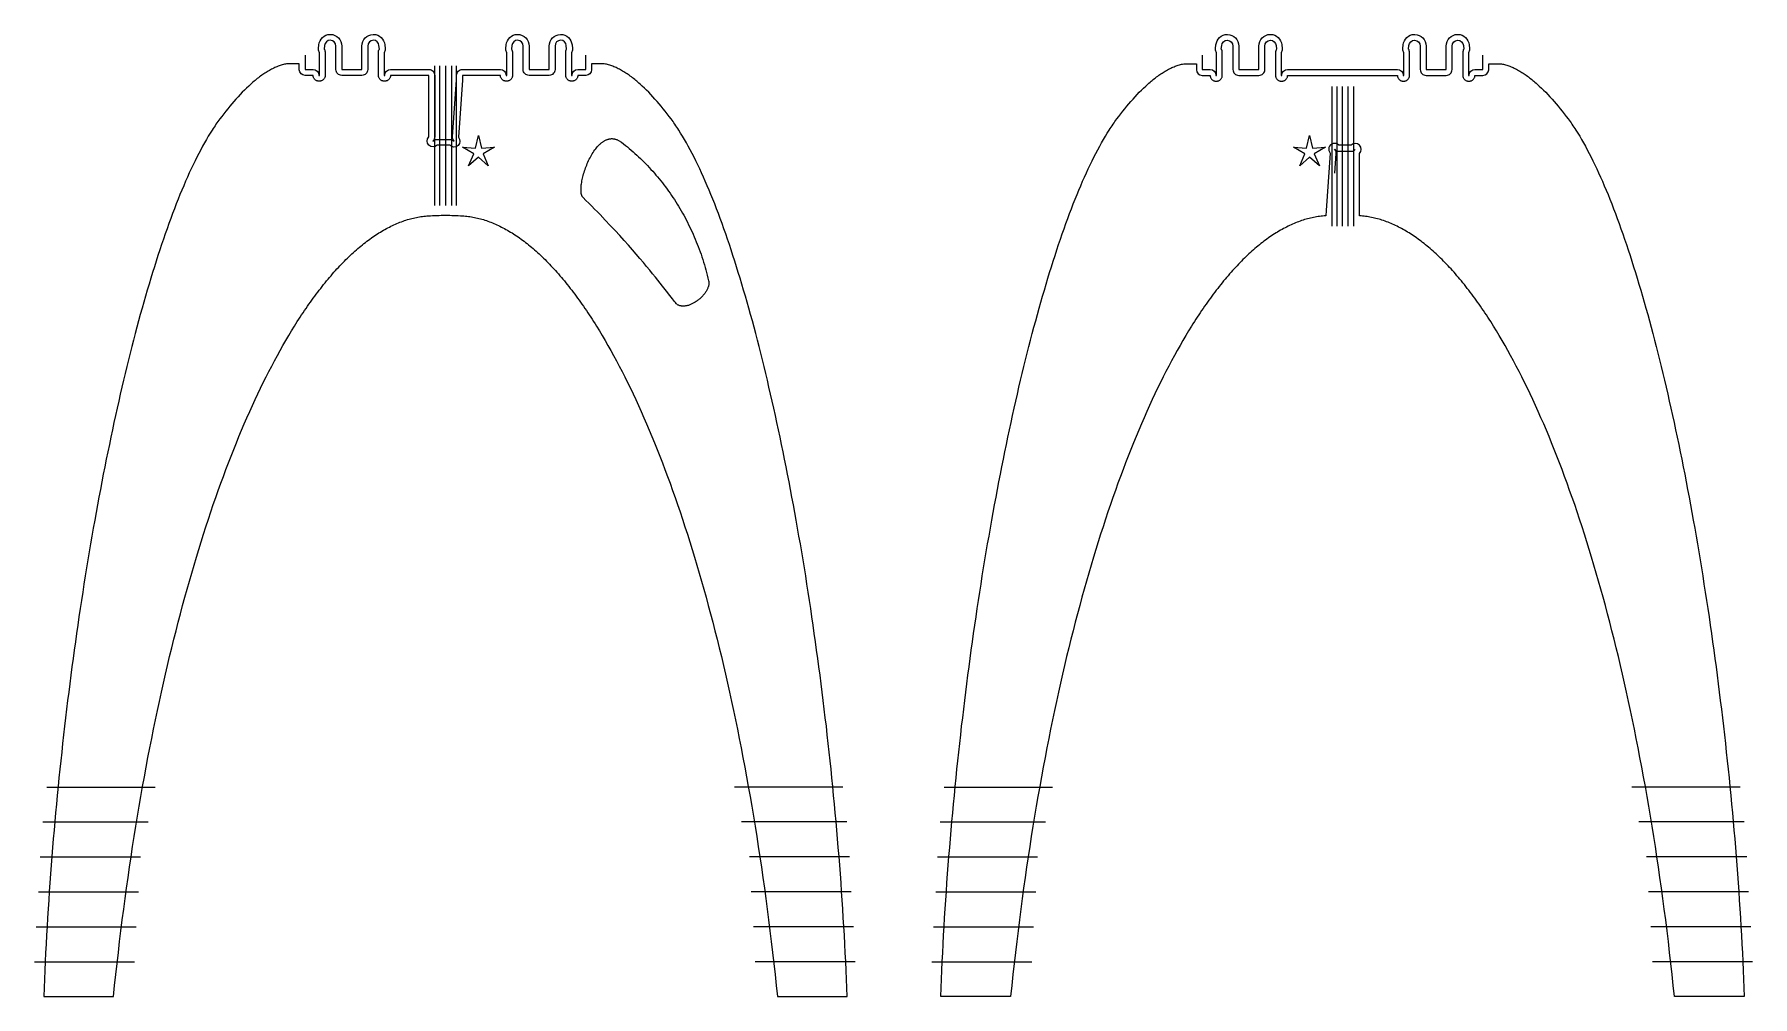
# Model space of a CAD drawing. Extents: x 2.8 to 39.7, y 5.9 to 56.6.
# Drawn here: x 2.78 to 39.7, y 35.9 to 56.56 of the extents above; entities that cross this region are included whole.
import ezdxf

# ---------------------------------------------------------------- set-up
doc = ezdxf.new("R2010")
doc.units = 0
for name, color, linetype in [('4_DEGREE_FLUTE', 254, 'CONTINUOUS'), ('CLIP_CUTOUT', 62, 'CONTINUOUS'), ('OUTSIDE_PROFILE', 7, 'CONTINUOUS'), ('SCRATCH_GUIDES', 216, 'CONTINUOUS')]:
    doc.layers.add(name, color=color, linetype=linetype)

msp = doc.modelspace()

# ---------------------------------------------------------------- linework, layer by layer
at = {"layer": '4_DEGREE_FLUTE'}
for points in [[(11.384, 52.885), (11.384, 55.885)], [(11.491, 52.885), (11.491, 55.885)], [(11.621, 52.885), (11.621, 55.885)], [(11.751, 52.885), (11.751, 55.885)], [(11.854, 52.885), (11.854, 55.885)], [(30.657, 55.441), (30.657, 52.441)], [(30.765, 55.441), (30.765, 52.441)], [(30.883, 55.441), (30.883, 52.441)], [(31.005, 55.441), (31.005, 52.441)], [(31.126, 55.441), (31.126, 52.441)]]:
    msp.add_lwpolyline(points, dxfattribs=at)
at = {"layer": 'CLIP_CUTOUT'}
for points in [[(8.6, 56.111), (8.6, 55.805), (8.771, 55.805, -0.399513), (8.896, 55.686), (8.896, 55.68), (8.899, 55.68), (8.903, 55.68), (8.906, 55.68), (8.906, 55.683), (8.906, 56.12), (8.906, 56.164), (8.906, 56.166), (8.901, 56.185, -0.152262), (8.887, 56.258), (8.895, 56.336, -0.3752), (9.136, 56.56), (9.143, 56.56, -0.405414), (9.386, 56.31), (9.386, 55.805), (9.82, 55.805), (9.82, 56.31, -0.405414), (10.062, 56.56), (10.07, 56.56, -0.3752), (10.311, 56.336), (10.319, 56.258, -0.152262), (10.305, 56.185), (10.3, 56.166), (10.3, 56.12), (10.3, 55.683), (10.3, 55.68), (10.303, 55.68), (10.307, 55.68), (10.31, 55.68), (10.31, 55.686, -0.399512), (10.435, 55.805), (11.259, 55.805, -0.414214), (11.384, 55.68), (11.384, 54.357, -0.198912), (11.347, 54.269, 0.414214), (11.347, 54.268, 0.414214), (11.348, 54.268, -0.198912), (11.436, 54.305), (11.709, 54.305, -0.208001), (11.801, 54.265, 0.414214), (11.801, 54.265, 0.414214), (11.801, 54.266, -0.208001), (11.768, 54.36), (11.854, 55.584), (11.854, 55.68, -0.414214), (11.979, 55.805), (12.795, 55.805, -0.399512), (12.92, 55.686), (12.92, 55.68), (12.923, 55.68), (12.927, 55.68), (12.93, 55.68), (12.93, 55.683), (12.93, 56.12), (12.93, 56.164), (12.93, 56.166), (12.925, 56.185, -0.152262), (12.911, 56.258), (12.919, 56.336, -0.3752), (13.16, 56.56), (13.167, 56.56, -0.405414), (13.41, 56.31), (13.41, 55.805), (13.844, 55.805), (13.844, 56.31, -0.405414), (14.086, 56.56), (14.094, 56.56, -0.3752), (14.335, 56.336), (14.343, 56.258, -0.152262), (14.329, 56.185), (14.324, 56.166), (14.324, 56.12), (14.324, 55.683), (14.324, 55.68), (14.327, 55.68), (14.331, 55.68), (14.334, 55.68), (14.334, 55.686, -0.399513), (14.459, 55.805), (14.63, 55.805), (14.63, 56.111)], [(27.873, 56.111), (27.873, 55.805), (28.044, 55.805, -0.399513), (28.169, 55.686), (28.169, 55.68), (28.172, 55.68), (28.176, 55.68), (28.179, 55.68), (28.179, 55.683), (28.179, 56.12), (28.179, 56.164), (28.179, 56.166), (28.174, 56.185, -0.152262), (28.16, 56.258), (28.168, 56.336, -0.3752), (28.409, 56.56), (28.417, 56.56, -0.405414), (28.659, 56.31), (28.659, 55.805), (29.093, 55.805), (29.093, 56.31, -0.405414), (29.336, 56.56), (29.343, 56.56, -0.3752), (29.584, 56.336), (29.592, 56.258, -0.152262), (29.578, 56.185), (29.573, 56.166), (29.573, 56.12), (29.573, 55.683), (29.573, 55.68), (29.576, 55.68), (29.58, 55.68), (29.583, 55.68), (29.583, 55.686, -0.399512), (29.708, 55.805), (30.521, 55.805), (31.263, 55.805), (32.068, 55.805, -0.399512), (32.193, 55.686), (32.193, 55.68), (32.196, 55.68), (32.2, 55.68), (32.203, 55.68), (32.203, 55.683), (32.203, 56.12), (32.203, 56.164), (32.203, 56.166), (32.198, 56.185, -0.152262), (32.184, 56.258), (32.192, 56.336, -0.3752), (32.433, 56.56), (32.441, 56.56, -0.405414), (32.683, 56.31), (32.683, 55.805), (33.117, 55.805), (33.117, 56.31, -0.405414), (33.36, 56.56), (33.367, 56.56, -0.3752), (33.608, 56.336), (33.616, 56.258, -0.152262), (33.602, 56.185), (33.597, 56.166), (33.597, 56.12), (33.597, 55.683), (33.597, 55.68), (33.6, 55.68), (33.604, 55.68), (33.607, 55.68), (33.607, 55.686, -0.399513), (33.732, 55.805), (33.903, 55.805), (33.903, 56.111)], [(30.72, 53.578), (30.75, 54), (30.754, 54.054), (30.717, 54.094, -1), (30.717, 54.095), (30.754, 54.055), (30.809, 54.055), (31.075, 54.055), (31.126, 54.055), (31.163, 54.091, -0.414214), (31.163, 54.091, -0.414214), (31.163, 54.091), (31.127, 54.054), (31.127, 54.002), (31.127, 53.578)]]:
    msp.add_lwpolyline(points, format="xyb", dxfattribs=at)
at = {"layer": 'OUTSIDE_PROFILE'}
for points in [[(2.983, 35.9), (4.483, 35.9), (4.508, 36.139), (4.533, 36.377), (4.56, 36.614), (4.587, 36.849), (4.615, 37.083), (4.643, 37.315), (4.672, 37.546), (4.702, 37.775), (4.732, 38.003), (4.763, 38.23), (4.795, 38.454), (4.827, 38.678), (4.86, 38.9), (4.894, 39.12), (4.928, 39.339), (4.963, 39.556), (4.998, 39.772), (5.035, 39.986), (5.071, 40.199), (5.108, 40.41), (5.146, 40.619), (5.185, 40.827), (5.224, 41.034), (5.263, 41.239), (5.303, 41.442), (5.344, 41.644), (5.385, 41.844), (5.427, 42.042), (5.469, 42.239), (5.512, 42.434), (5.555, 42.628), (5.599, 42.82), (5.643, 43.01), (5.688, 43.199), (5.734, 43.386), (5.779, 43.571), (5.826, 43.755), (5.873, 43.937), (5.92, 44.118), (5.968, 44.296), (6.016, 44.473), (6.064, 44.649), (6.113, 44.822), (6.163, 44.994), (6.213, 45.164), (6.263, 45.333), (6.314, 45.499), (6.365, 45.664), (6.417, 45.828), (6.469, 45.989), (6.521, 46.149), (6.574, 46.307), (6.627, 46.463), (6.681, 46.618), (6.735, 46.77), (6.789, 46.921), (6.844, 47.07), (6.899, 47.217), (6.954, 47.363), (7.01, 47.507), (7.066, 47.648), (7.122, 47.788), (7.179, 47.927), (7.236, 48.063), (7.293, 48.197), (7.351, 48.33), (7.409, 48.461), (7.467, 48.59), (7.525, 48.717), (7.584, 48.842), (7.643, 48.965), (7.702, 49.087), (7.762, 49.206), (7.822, 49.324), (7.882, 49.439), (7.942, 49.553), (8.003, 49.665), (8.063, 49.775), (8.124, 49.883), (8.185, 49.989), (8.247, 50.093), (8.308, 50.195), (8.37, 50.295), (8.401, 50.345), (8.432, 50.393), (8.463, 50.442), (8.494, 50.49), (8.525, 50.537), (8.556, 50.584), (8.588, 50.63), (8.619, 50.676), (8.65, 50.721), (8.682, 50.766), (8.713, 50.811), (8.744, 50.855), (8.776, 50.898), (8.807, 50.941), (8.839, 50.983), (8.87, 51.025), (8.902, 51.066), (8.934, 51.107), (8.965, 51.147), (8.997, 51.187), (9.029, 51.227), (9.061, 51.265), (9.092, 51.304), (9.124, 51.342), (9.156, 51.379), (9.188, 51.416), (9.22, 51.452), (9.252, 51.488), (9.284, 51.523), (9.316, 51.557), (9.348, 51.592), (9.38, 51.625), (9.412, 51.658), (9.444, 51.691), (9.476, 51.723), (9.508, 51.755), (9.54, 51.786), (9.572, 51.816), (9.604, 51.846), (9.637, 51.876), (9.669, 51.905), (9.701, 51.933), (9.733, 51.961), (9.765, 51.989), (9.798, 52.015), (9.83, 52.042), (9.862, 52.068), (9.894, 52.093), (9.927, 52.118), (9.959, 52.142), (9.991, 52.165), (10.024, 52.189), (10.056, 52.211), (10.088, 52.233), (10.121, 52.255), (10.153, 52.276), (10.185, 52.296), (10.218, 52.316), (10.25, 52.336), (10.282, 52.354), (10.315, 52.373), (10.347, 52.39), (10.379, 52.408), (10.412, 52.424), (10.444, 52.44), (10.476, 52.456), (10.509, 52.471), (10.541, 52.486), (10.573, 52.5), (10.606, 52.513), (10.638, 52.526), (10.67, 52.538), (10.703, 52.55), (10.735, 52.561), (10.767, 52.572), (10.799, 52.582), (10.832, 52.591), (10.864, 52.6), (10.896, 52.609), (10.928, 52.616), (10.96, 52.624), (10.993, 52.63), (11.025, 52.637), (11.057, 52.642), (11.089, 52.647), (11.121, 52.652), (11.153, 52.656), (11.185, 52.659), (11.217, 52.662), (11.249, 52.664), (11.295, 52.667), (11.34, 52.669), (11.386, 52.671), (11.432, 52.673), (11.478, 52.674), (11.523, 52.675), (11.569, 52.675), (11.615, 52.675), (11.661, 52.675), (11.706, 52.675), (11.752, 52.674), (11.798, 52.673), (11.844, 52.671), (11.889, 52.669), (11.935, 52.667), (11.981, 52.664), (12.013, 52.662), (12.045, 52.659), (12.077, 52.656), (12.109, 52.652), (12.141, 52.647), (12.173, 52.642), (12.205, 52.637), (12.237, 52.63), (12.27, 52.624), (12.302, 52.616), (12.334, 52.609), (12.366, 52.6), (12.398, 52.591), (12.431, 52.582), (12.463, 52.572), (12.495, 52.561), (12.527, 52.55), (12.56, 52.538), (12.592, 52.526), (12.624, 52.513), (12.657, 52.5), (12.689, 52.486), (12.721, 52.471), (12.753, 52.456), (12.786, 52.44), (12.818, 52.424), (12.85, 52.408), (12.883, 52.39), (12.915, 52.373), (12.948, 52.354), (12.98, 52.336), (13.012, 52.316), (13.045, 52.296), (13.077, 52.276), (13.109, 52.255), (13.142, 52.233), (13.174, 52.211), (13.206, 52.189), (13.239, 52.165), (13.271, 52.142), (13.303, 52.118), (13.335, 52.093), (13.368, 52.068), (13.4, 52.042), (13.432, 52.015), (13.464, 51.989), (13.497, 51.961), (13.529, 51.933), (13.561, 51.905), (13.593, 51.876), (13.625, 51.846), (13.658, 51.816), (13.69, 51.786), (13.722, 51.755), (13.754, 51.723), (13.786, 51.691), (13.818, 51.658), (13.85, 51.625), (13.882, 51.592), (13.914, 51.557), (13.946, 51.523), (13.978, 51.488), (14.01, 51.452), (14.042, 51.416), (14.074, 51.379), (14.106, 51.342), (14.138, 51.304), (14.169, 51.265), (14.201, 51.227), (14.233, 51.187), (14.265, 51.147), (14.296, 51.107), (14.328, 51.066), (14.359, 51.025), (14.391, 50.983), (14.423, 50.941), (14.454, 50.898), (14.485, 50.855), (14.517, 50.811), (14.548, 50.766), (14.58, 50.721), (14.611, 50.676), (14.642, 50.63), (14.673, 50.584), (14.705, 50.537), (14.736, 50.49), (14.767, 50.442), (14.798, 50.393), (14.829, 50.345), (14.86, 50.295), (14.922, 50.195), (14.983, 50.093), (15.044, 49.989), (15.106, 49.883), (15.167, 49.775), (15.227, 49.665), (15.288, 49.553), (15.348, 49.439), (15.408, 49.324), (15.468, 49.206), (15.527, 49.087), (15.587, 48.965), (15.646, 48.842), (15.704, 48.717), (15.763, 48.59), (15.821, 48.461), (15.879, 48.33), (15.937, 48.197), (15.994, 48.063), (16.051, 47.927), (16.108, 47.788), (16.164, 47.648), (16.22, 47.507), (16.276, 47.363), (16.331, 47.217), (16.386, 47.07), (16.441, 46.921), (16.495, 46.77), (16.549, 46.618), (16.602, 46.463), (16.656, 46.307), (16.708, 46.149), (16.761, 45.989), (16.813, 45.828), (16.865, 45.664), (16.916, 45.499), (16.967, 45.333), (17.017, 45.164), (17.067, 44.994), (17.116, 44.822), (17.165, 44.649), (17.214, 44.473), (17.262, 44.296), (17.31, 44.118), (17.357, 43.937), (17.404, 43.755), (17.45, 43.571), (17.496, 43.386), (17.542, 43.199), (17.586, 43.01), (17.631, 42.82), (17.675, 42.628), (17.718, 42.434), (17.761, 42.239), (17.803, 42.042), (17.845, 41.844), (17.886, 41.644), (17.927, 41.442), (17.967, 41.239), (18.006, 41.034), (18.045, 40.827), (18.084, 40.619), (18.121, 40.41), (18.159, 40.199), (18.195, 39.986), (18.231, 39.772), (18.267, 39.556), (18.302, 39.339), (18.336, 39.12), (18.37, 38.9), (18.403, 38.678), (18.435, 38.454), (18.467, 38.23), (18.498, 38.003), (18.528, 37.775), (18.558, 37.546), (18.587, 37.315), (18.615, 37.083), (18.643, 36.849), (18.67, 36.614), (18.696, 36.377), (18.722, 36.139), (18.747, 35.9), (20.247, 35.9), (20.24, 36.087), (20.232, 36.275), (20.224, 36.463), (20.215, 36.651), (20.205, 36.839), (20.196, 37.027), (20.185, 37.216), (20.174, 37.404), (20.163, 37.592), (20.151, 37.781), (20.139, 37.969), (20.126, 38.157), (20.113, 38.345), (20.099, 38.534), (20.085, 38.722), (20.07, 38.91), (20.055, 39.098), (20.04, 39.285), (20.024, 39.473), (20.007, 39.66), (19.99, 39.847), (19.973, 40.034), (19.955, 40.221), (19.937, 40.408), (19.918, 40.594), (19.899, 40.78), (19.88, 40.965), (19.86, 41.151), (19.84, 41.335), (19.819, 41.52), (19.798, 41.704), (19.776, 41.888), (19.754, 42.071), (19.732, 42.254), (19.709, 42.436), (19.686, 42.618), (19.663, 42.8), (19.639, 42.981), (19.615, 43.161), (19.59, 43.341), (19.565, 43.52), (19.54, 43.699), (19.515, 43.877), (19.489, 44.054), (19.462, 44.231), (19.436, 44.407), (19.409, 44.582), (19.381, 44.757), (19.354, 44.931), (19.326, 45.104), (19.297, 45.276), (19.269, 45.448), (19.24, 45.619), (19.21, 45.788), (19.181, 45.958), (19.151, 46.126), (19.121, 46.293), (19.09, 46.46), (19.059, 46.625), (19.028, 46.79), (18.997, 46.953), (18.965, 47.116), (18.934, 47.278), (18.901, 47.439), (18.869, 47.598), (18.836, 47.757), (18.803, 47.914), (18.77, 48.071), (18.737, 48.226), (18.703, 48.38), (18.669, 48.533), (18.635, 48.685), (18.6, 48.836), (18.566, 48.985), (18.531, 49.133), (18.496, 49.28), (18.461, 49.426), (18.425, 49.571), (18.389, 49.714), (18.353, 49.856), (18.317, 49.996), (18.281, 50.135), (18.244, 50.273), (18.208, 50.41), (18.171, 50.545), (18.134, 50.678), (18.096, 50.81), (18.059, 50.941), (18.021, 51.07), (17.983, 51.198), (17.945, 51.324), (17.907, 51.448), (17.869, 51.571), (17.831, 51.693), (17.792, 51.813), (17.753, 51.931), (17.714, 52.047), (17.675, 52.162), (17.636, 52.276), (17.597, 52.387), (17.558, 52.497), (17.518, 52.605), (17.479, 52.711), (17.439, 52.816), (17.399, 52.919), (17.359, 53.019), (17.319, 53.119), (17.279, 53.216), (17.239, 53.311), (17.198, 53.405), (17.158, 53.496), (17.118, 53.586), (17.077, 53.674), (17.036, 53.76), (16.996, 53.843), (16.955, 53.925), (16.914, 54.005), (16.873, 54.083), (16.832, 54.158), (16.791, 54.232), (16.75, 54.304), (16.709, 54.373), (16.668, 54.44), (16.627, 54.505), (16.607, 54.537), (16.586, 54.568), (16.566, 54.599), (16.545, 54.629), (16.524, 54.659), (16.504, 54.688), (16.483, 54.716), (16.463, 54.744), (16.421, 54.799), (16.379, 54.854), (16.336, 54.909), (16.293, 54.963), (16.249, 55.016), (16.205, 55.068), (16.161, 55.119), (16.116, 55.17), (16.071, 55.22), (16.026, 55.268), (15.981, 55.316), (15.935, 55.362), (15.889, 55.407), (15.843, 55.451), (15.796, 55.493), (15.773, 55.513), (15.75, 55.534), (15.727, 55.554), (15.703, 55.573), (15.68, 55.592), (15.657, 55.611), (15.633, 55.629), (15.61, 55.647), (15.586, 55.664), (15.563, 55.681), (15.539, 55.697), (15.516, 55.713), (15.493, 55.729), (15.469, 55.744), (15.446, 55.758), (15.422, 55.772), (15.399, 55.786), (15.375, 55.799), (15.352, 55.811), (15.329, 55.823), (15.305, 55.835), (15.282, 55.846), (15.259, 55.856), (15.235, 55.866), (15.212, 55.875), (15.189, 55.883), (15.166, 55.891), (15.143, 55.899), (15.12, 55.906), (15.097, 55.912), (15.074, 55.917), (15.051, 55.922), (15.028, 55.926), (15.005, 55.93), (14.755, 55.93), (14.755, 55.802, -0.40796), (14.63, 55.68), (14.459, 55.68), (14.459, 55.673), (14.458, 55.667), (14.457, 55.661), (14.456, 55.655), (14.455, 55.649), (14.453, 55.643), (14.449, 55.631), (14.444, 55.62), (14.438, 55.61), (14.43, 55.6), (14.422, 55.591), (14.413, 55.583), (14.404, 55.576), (14.394, 55.57), (14.383, 55.565), (14.377, 55.562), (14.371, 55.56), (14.365, 55.559), (14.359, 55.557), (14.353, 55.556), (14.347, 55.555), (14.34, 55.555), (14.334, 55.555), (14.324, 55.555), (14.318, 55.555), (14.311, 55.555), (14.305, 55.556), (14.299, 55.557), (14.293, 55.559), (14.287, 55.56), (14.275, 55.565), (14.264, 55.57), (14.254, 55.576), (14.244, 55.583), (14.236, 55.591), (14.227, 55.6), (14.22, 55.61), (14.214, 55.62), (14.209, 55.631), (14.207, 55.637), (14.205, 55.643), (14.203, 55.649), (14.201, 55.655), (14.2, 55.661), (14.2, 55.667), (14.199, 55.673), (14.199, 55.68), (14.199, 56.12), (14.199, 56.164, -0.129189), (14.219, 56.245), (14.211, 56.323, 0.3752), (14.09, 56.435, 0.405414), (13.969, 56.31), (13.969, 55.805, -0.414214), (13.844, 55.68), (13.41, 55.68, -0.414214), (13.285, 55.805), (13.285, 56.31, 0.405414), (13.164, 56.435, 0.3752), (13.043, 56.323), (13.035, 56.245, -0.129189), (13.055, 56.164), (13.055, 56.12), (13.055, 55.68), (13.055, 55.673), (13.054, 55.667), (13.053, 55.661), (13.052, 55.655), (13.051, 55.649), (13.049, 55.643), (13.045, 55.631), (13.04, 55.62), (13.034, 55.61), (13.026, 55.6), (13.018, 55.591), (13.009, 55.583), (13, 55.576), (12.99, 55.57), (12.979, 55.565), (12.973, 55.562), (12.967, 55.56), (12.961, 55.559), (12.955, 55.557), (12.949, 55.556), (12.943, 55.555), (12.936, 55.555), (12.93, 55.555), (12.92, 55.555), (12.914, 55.555), (12.907, 55.555), (12.901, 55.556), (12.895, 55.557), (12.889, 55.559), (12.883, 55.56), (12.871, 55.565), (12.86, 55.57), (12.85, 55.576), (12.84, 55.583), (12.832, 55.591), (12.823, 55.6), (12.816, 55.61), (12.81, 55.62), (12.805, 55.631), (12.803, 55.637), (12.801, 55.643), (12.799, 55.649), (12.797, 55.655), (12.796, 55.661), (12.796, 55.667), (12.795, 55.673), (12.795, 55.68), (11.979, 55.68), (11.979, 55.58), (11.893, 54.351, -1), (11.709, 54.18), (11.436, 54.18, -1), (11.259, 54.357), (11.259, 55.68), (10.435, 55.68), (10.435, 55.673), (10.434, 55.667), (10.433, 55.661), (10.432, 55.655), (10.431, 55.649), (10.429, 55.643), (10.425, 55.631), (10.42, 55.62), (10.414, 55.61), (10.406, 55.6), (10.398, 55.591), (10.389, 55.583), (10.38, 55.576), (10.37, 55.57), (10.359, 55.565), (10.353, 55.562), (10.347, 55.56), (10.341, 55.559), (10.335, 55.557), (10.329, 55.556), (10.323, 55.555), (10.316, 55.555), (10.31, 55.555), (10.3, 55.555), (10.294, 55.555), (10.287, 55.555), (10.281, 55.556), (10.275, 55.557), (10.269, 55.559), (10.263, 55.56), (10.251, 55.565), (10.24, 55.57), (10.23, 55.576), (10.22, 55.583), (10.212, 55.591), (10.203, 55.6), (10.196, 55.61), (10.19, 55.62), (10.185, 55.631), (10.183, 55.637), (10.181, 55.643), (10.179, 55.649), (10.177, 55.655), (10.176, 55.661), (10.176, 55.667), (10.175, 55.673), (10.175, 55.68), (10.175, 56.12), (10.175, 56.164, -0.129189), (10.195, 56.245), (10.187, 56.323, 0.3752), (10.066, 56.435, 0.405414), (9.945, 56.31), (9.945, 55.805, -0.414214), (9.82, 55.68), (9.386, 55.68, -0.414214), (9.261, 55.805), (9.261, 56.31, 0.405414), (9.14, 56.435, 0.3752), (9.019, 56.323), (9.011, 56.245, -0.129189), (9.031, 56.164), (9.031, 56.12), (9.031, 55.68), (9.031, 55.673), (9.03, 55.667), (9.029, 55.661), (9.028, 55.655), (9.027, 55.649), (9.025, 55.643), (9.021, 55.631), (9.016, 55.62), (9.01, 55.61), (9.002, 55.6), (8.994, 55.591), (8.985, 55.583), (8.976, 55.576), (8.966, 55.57), (8.955, 55.565), (8.949, 55.562), (8.943, 55.56), (8.937, 55.559), (8.931, 55.557), (8.925, 55.556), (8.919, 55.555), (8.912, 55.555), (8.906, 55.555), (8.896, 55.555), (8.89, 55.555), (8.883, 55.555), (8.877, 55.556), (8.871, 55.557), (8.865, 55.559), (8.859, 55.56), (8.847, 55.565), (8.836, 55.57), (8.826, 55.576), (8.816, 55.583), (8.808, 55.591), (8.799, 55.6), (8.792, 55.61), (8.786, 55.62), (8.781, 55.631), (8.779, 55.637), (8.777, 55.643), (8.775, 55.649), (8.773, 55.655), (8.772, 55.661), (8.772, 55.667), (8.771, 55.673), (8.771, 55.68), (8.6, 55.68, -0.40796), (8.475, 55.802), (8.475, 55.93), (8.225, 55.93), (8.202, 55.926), (8.179, 55.922), (8.156, 55.917), (8.133, 55.912), (8.11, 55.906), (8.087, 55.899), (8.064, 55.891), (8.041, 55.883), (8.018, 55.875), (7.995, 55.866), (7.971, 55.856), (7.948, 55.846), (7.925, 55.835), (7.901, 55.823), (7.878, 55.811), (7.854, 55.799), (7.831, 55.786), (7.808, 55.772), (7.784, 55.758), (7.761, 55.744), (7.737, 55.729), (7.714, 55.713), (7.69, 55.697), (7.667, 55.681), (7.644, 55.664), (7.62, 55.647), (7.597, 55.629), (7.573, 55.611), (7.55, 55.592), (7.527, 55.573), (7.503, 55.554), (7.48, 55.534), (7.457, 55.513), (7.433, 55.493), (7.387, 55.451), (7.341, 55.407), (7.295, 55.362), (7.249, 55.316), (7.204, 55.268), (7.158, 55.22), (7.113, 55.17), (7.069, 55.119), (7.025, 55.068), (6.981, 55.016), (6.937, 54.963), (6.894, 54.909), (6.851, 54.854), (6.809, 54.799), (6.767, 54.744), (6.747, 54.716), (6.726, 54.688), (6.706, 54.659), (6.685, 54.629), (6.664, 54.599), (6.644, 54.568), (6.623, 54.537), (6.603, 54.505), (6.562, 54.44), (6.52, 54.373), (6.479, 54.304), (6.438, 54.232), (6.397, 54.158), (6.357, 54.083), (6.316, 54.005), (6.275, 53.925), (6.234, 53.843), (6.193, 53.76), (6.153, 53.674), (6.112, 53.586), (6.072, 53.496), (6.031, 53.405), (5.991, 53.311), (5.951, 53.216), (5.911, 53.119), (5.871, 53.019), (5.831, 52.919), (5.791, 52.816), (5.751, 52.711), (5.712, 52.605), (5.672, 52.497), (5.633, 52.387), (5.594, 52.276), (5.554, 52.162), (5.515, 52.047), (5.477, 51.931), (5.438, 51.813), (5.399, 51.693), (5.361, 51.571), (5.323, 51.448), (5.285, 51.324), (5.247, 51.198), (5.209, 51.07), (5.171, 50.941), (5.134, 50.81), (5.096, 50.678), (5.059, 50.545), (5.022, 50.41), (4.986, 50.273), (4.949, 50.135), (4.913, 49.996), (4.877, 49.856), (4.841, 49.714), (4.805, 49.571), (4.769, 49.426), (4.734, 49.28), (4.699, 49.133), (4.664, 48.985), (4.629, 48.836), (4.595, 48.685), (4.561, 48.533), (4.527, 48.38), (4.493, 48.226), (4.46, 48.071), (4.426, 47.914), (4.394, 47.757), (4.361, 47.598), (4.328, 47.439), (4.296, 47.278), (4.264, 47.116), (4.233, 46.953), (4.201, 46.79), (4.17, 46.625), (4.14, 46.46), (4.109, 46.293), (4.079, 46.126), (4.049, 45.958), (4.02, 45.788), (3.99, 45.619), (3.961, 45.448), (3.933, 45.276), (3.904, 45.104), (3.876, 44.931), (3.849, 44.757), (3.821, 44.582), (3.794, 44.407), (3.768, 44.231), (3.741, 44.054), (3.715, 43.877), (3.69, 43.699), (3.664, 43.52), (3.639, 43.341), (3.615, 43.161), (3.591, 42.981), (3.567, 42.8), (3.543, 42.618), (3.52, 42.436), (3.498, 42.254), (3.475, 42.071), (3.454, 41.888), (3.432, 41.704), (3.411, 41.52), (3.39, 41.335), (3.37, 41.151), (3.35, 40.965), (3.331, 40.78), (3.311, 40.594), (3.293, 40.408), (3.275, 40.221), (3.257, 40.034), (3.24, 39.847), (3.223, 39.66), (3.206, 39.473), (3.19, 39.285), (3.175, 39.098), (3.159, 38.91), (3.145, 38.722), (3.131, 38.534), (3.117, 38.345), (3.104, 38.157), (3.091, 37.969), (3.079, 37.781), (3.067, 37.592), (3.055, 37.404), (3.045, 37.216), (3.034, 37.027), (3.024, 36.839), (3.015, 36.651), (3.006, 36.463), (2.998, 36.275), (2.99, 36.087)], [(26.04, 54.744), (26.082, 54.799), (26.124, 54.854), (26.167, 54.909), (26.21, 54.963), (26.254, 55.016), (26.298, 55.068), (26.342, 55.119), (26.387, 55.17), (26.432, 55.22), (26.477, 55.268), (26.522, 55.316), (26.568, 55.362), (26.614, 55.407), (26.66, 55.451), (26.707, 55.493), (26.73, 55.513), (26.753, 55.534), (26.776, 55.554), (26.8, 55.573), (26.823, 55.592), (26.846, 55.611), (26.87, 55.629), (26.893, 55.647), (26.917, 55.664), (26.94, 55.681), (26.964, 55.697), (26.987, 55.713), (27.01, 55.729), (27.034, 55.744), (27.057, 55.758), (27.081, 55.772), (27.104, 55.786), (27.128, 55.799), (27.151, 55.811), (27.174, 55.823), (27.198, 55.835), (27.221, 55.846), (27.244, 55.856), (27.268, 55.866), (27.291, 55.875), (27.314, 55.883), (27.337, 55.891), (27.36, 55.899), (27.384, 55.906), (27.407, 55.912), (27.43, 55.917), (27.452, 55.922), (27.475, 55.926), (27.498, 55.93), (27.748, 55.93), (27.748, 55.802, 0.40796), (27.873, 55.68), (28.044, 55.68), (28.044, 55.673), (28.045, 55.667), (28.046, 55.661), (28.047, 55.655), (28.048, 55.649), (28.05, 55.643), (28.054, 55.631), (28.059, 55.62), (28.065, 55.61), (28.073, 55.6), (28.081, 55.591), (28.09, 55.583), (28.099, 55.576), (28.11, 55.57), (28.12, 55.565), (28.126, 55.562), (28.132, 55.56), (28.138, 55.559), (28.144, 55.557), (28.15, 55.556), (28.156, 55.555), (28.163, 55.555), (28.169, 55.555), (28.179, 55.555), (28.186, 55.555), (28.192, 55.555), (28.198, 55.556), (28.204, 55.557), (28.21, 55.559), (28.216, 55.56), (28.228, 55.565), (28.239, 55.57), (28.249, 55.576), (28.259, 55.583), (28.268, 55.591), (28.276, 55.6), (28.283, 55.61), (28.289, 55.62), (28.294, 55.631), (28.297, 55.637), (28.299, 55.643), (28.3, 55.649), (28.302, 55.655), (28.303, 55.661), (28.303, 55.667), (28.304, 55.673), (28.304, 55.68), (28.304, 56.12), (28.304, 56.164, 0.129189), (28.284, 56.245), (28.292, 56.323, -0.3752), (28.413, 56.435, -0.405414), (28.534, 56.31), (28.534, 55.805, 0.414214), (28.659, 55.68), (29.093, 55.68, 0.414214), (29.218, 55.805), (29.218, 56.31, -0.405414), (29.339, 56.435, -0.3752), (29.46, 56.323), (29.468, 56.245, 0.129189), (29.448, 56.164), (29.448, 56.12), (29.448, 55.68), (29.448, 55.673), (29.449, 55.667), (29.45, 55.661), (29.451, 55.655), (29.452, 55.649), (29.454, 55.643), (29.458, 55.631), (29.463, 55.62), (29.469, 55.61), (29.477, 55.6), (29.485, 55.591), (29.494, 55.583), (29.503, 55.576), (29.514, 55.57), (29.524, 55.565), (29.53, 55.562), (29.536, 55.56), (29.542, 55.559), (29.548, 55.557), (29.554, 55.556), (29.56, 55.555), (29.567, 55.555), (29.573, 55.555), (29.583, 55.555), (29.59, 55.555), (29.596, 55.555), (29.602, 55.556), (29.608, 55.557), (29.614, 55.559), (29.62, 55.56), (29.632, 55.565), (29.643, 55.57), (29.653, 55.576), (29.663, 55.583), (29.672, 55.591), (29.68, 55.6), (29.687, 55.61), (29.693, 55.62), (29.698, 55.631), (29.701, 55.637), (29.703, 55.643), (29.704, 55.649), (29.706, 55.655), (29.707, 55.661), (29.707, 55.667), (29.708, 55.673), (29.708, 55.68), (30.521, 55.68), (31.263, 55.68), (32.068, 55.68), (32.068, 55.673), (32.069, 55.667), (32.07, 55.661), (32.071, 55.655), (32.072, 55.649), (32.074, 55.643), (32.078, 55.631), (32.083, 55.62), (32.089, 55.61), (32.097, 55.6), (32.105, 55.591), (32.114, 55.583), (32.123, 55.576), (32.134, 55.57), (32.144, 55.565), (32.15, 55.562), (32.156, 55.56), (32.162, 55.559), (32.168, 55.557), (32.174, 55.556), (32.18, 55.555), (32.187, 55.555), (32.193, 55.555), (32.203, 55.555), (32.21, 55.555), (32.216, 55.555), (32.222, 55.556), (32.228, 55.557), (32.234, 55.559), (32.24, 55.56), (32.252, 55.565), (32.263, 55.57), (32.273, 55.576), (32.283, 55.583), (32.292, 55.591), (32.3, 55.6), (32.307, 55.61), (32.313, 55.62), (32.318, 55.631), (32.321, 55.637), (32.323, 55.643), (32.324, 55.649), (32.326, 55.655), (32.327, 55.661), (32.327, 55.667), (32.328, 55.673), (32.328, 55.68), (32.328, 56.12), (32.328, 56.164, 0.129189), (32.308, 56.245), (32.316, 56.323, -0.3752), (32.437, 56.435, -0.405414), (32.558, 56.31), (32.558, 55.805, 0.414214), (32.683, 55.68), (33.117, 55.68, 0.414214), (33.242, 55.805), (33.242, 56.31, -0.405414), (33.363, 56.435, -0.3752), (33.484, 56.323), (33.492, 56.245, 0.129189), (33.472, 56.164), (33.472, 56.12), (33.472, 55.68), (33.472, 55.673), (33.473, 55.667), (33.474, 55.661), (33.475, 55.655), (33.476, 55.649), (33.478, 55.643), (33.482, 55.631), (33.487, 55.62), (33.493, 55.61), (33.501, 55.6), (33.509, 55.591), (33.518, 55.583), (33.527, 55.576), (33.538, 55.57), (33.548, 55.565), (33.554, 55.562), (33.56, 55.56), (33.566, 55.559), (33.572, 55.557), (33.578, 55.556), (33.584, 55.555), (33.591, 55.555), (33.597, 55.555), (33.607, 55.555), (33.614, 55.555), (33.62, 55.555), (33.626, 55.556), (33.632, 55.557), (33.638, 55.559), (33.644, 55.56), (33.656, 55.565), (33.667, 55.57), (33.677, 55.576), (33.687, 55.583), (33.696, 55.591), (33.704, 55.6), (33.711, 55.61), (33.717, 55.62), (33.722, 55.631), (33.725, 55.637), (33.727, 55.643), (33.728, 55.649), (33.73, 55.655), (33.731, 55.661), (33.731, 55.667), (33.732, 55.673), (33.732, 55.68), (33.903, 55.68, 0.40796), (34.028, 55.802), (34.028, 55.93), (34.278, 55.93), (34.301, 55.926), (34.324, 55.922), (34.347, 55.917), (34.37, 55.912), (34.393, 55.906), (34.416, 55.899), (34.439, 55.891), (34.462, 55.883), (34.485, 55.875), (34.509, 55.866), (34.532, 55.856), (34.555, 55.846), (34.578, 55.835), (34.602, 55.823), (34.625, 55.811), (34.649, 55.799), (34.672, 55.786), (34.695, 55.772), (34.719, 55.758), (34.742, 55.744), (34.766, 55.729), (34.789, 55.713), (34.813, 55.697), (34.836, 55.681), (34.86, 55.664), (34.883, 55.647), (34.906, 55.629), (34.93, 55.611), (34.953, 55.592), (34.977, 55.573), (35, 55.554), (35.023, 55.534), (35.046, 55.513), (35.07, 55.493), (35.116, 55.451), (35.162, 55.407), (35.208, 55.362), (35.254, 55.316), (35.299, 55.268), (35.345, 55.22), (35.39, 55.17), (35.434, 55.119), (35.478, 55.068), (35.522, 55.016), (35.566, 54.963), (35.609, 54.909), (35.652, 54.854), (35.694, 54.799), (35.736, 54.744), (35.756, 54.716), (35.777, 54.688), (35.798, 54.659), (35.818, 54.629), (35.839, 54.599), (35.859, 54.568), (35.88, 54.537), (35.9, 54.505), (35.942, 54.44), (35.983, 54.373), (36.024, 54.304), (36.065, 54.232), (36.106, 54.158), (36.146, 54.083), (36.187, 54.005), (36.228, 53.925), (36.269, 53.843), (36.31, 53.76), (36.35, 53.674), (36.391, 53.586), (36.431, 53.496), (36.472, 53.405), (36.512, 53.311), (36.552, 53.216), (36.592, 53.119), (36.632, 53.019), (36.672, 52.919), (36.712, 52.816), (36.752, 52.711), (36.791, 52.605), (36.831, 52.497), (36.87, 52.387), (36.909, 52.276), (36.949, 52.162), (36.988, 52.047), (37.026, 51.931), (37.065, 51.813), (37.104, 51.693), (37.142, 51.571), (37.18, 51.448), (37.219, 51.324), (37.257, 51.198), (37.294, 51.07), (37.332, 50.941), (37.369, 50.81), (37.407, 50.678), (37.444, 50.545), (37.481, 50.41), (37.517, 50.273), (37.554, 50.135), (37.59, 49.996), (37.627, 49.856), (37.662, 49.714), (37.698, 49.571), (37.734, 49.426), (37.769, 49.28), (37.804, 49.133), (37.839, 48.985), (37.874, 48.836), (37.908, 48.685), (37.942, 48.533), (37.976, 48.38), (38.01, 48.226), (38.043, 48.071), (38.077, 47.914), (38.11, 47.757), (38.142, 47.598), (38.175, 47.439), (38.207, 47.278), (38.239, 47.116), (38.27, 46.953), (38.302, 46.79), (38.333, 46.625), (38.363, 46.46), (38.394, 46.293), (38.424, 46.126), (38.454, 45.958), (38.484, 45.788), (38.513, 45.619), (38.542, 45.448), (38.57, 45.276), (38.599, 45.104), (38.627, 44.931), (38.654, 44.757), (38.682, 44.582), (38.709, 44.407), (38.735, 44.231), (38.762, 44.054), (38.788, 43.877), (38.813, 43.699), (38.839, 43.52), (38.864, 43.341), (38.888, 43.161), (38.912, 42.981), (38.936, 42.8), (38.96, 42.618), (38.983, 42.436), (39.005, 42.254), (39.028, 42.071), (39.05, 41.888), (39.071, 41.704), (39.092, 41.52), (39.113, 41.335), (39.133, 41.151), (39.153, 40.965), (39.173, 40.78), (39.192, 40.594), (39.21, 40.408), (39.228, 40.221), (39.246, 40.034), (39.264, 39.847), (39.28, 39.66), (39.297, 39.473), (39.313, 39.285), (39.328, 39.098), (39.344, 38.91), (39.358, 38.722), (39.372, 38.534), (39.386, 38.345), (39.399, 38.157), (39.412, 37.969), (39.424, 37.781), (39.436, 37.592), (39.448, 37.404), (39.458, 37.216), (39.469, 37.027), (39.479, 36.839), (39.488, 36.651), (39.497, 36.463), (39.505, 36.275), (39.513, 36.087), (39.52, 35.9), (38.02, 35.9), (37.995, 36.139), (37.97, 36.377), (37.943, 36.614), (37.916, 36.849), (37.888, 37.083), (37.86, 37.315), (37.831, 37.546), (37.801, 37.775), (37.771, 38.003), (37.74, 38.23), (37.708, 38.454), (37.676, 38.678), (37.643, 38.9), (37.609, 39.12), (37.575, 39.339), (37.54, 39.556), (37.505, 39.772), (37.469, 39.986), (37.432, 40.199), (37.395, 40.41), (37.357, 40.619), (37.318, 40.827), (37.279, 41.034), (37.24, 41.239), (37.2, 41.442), (37.159, 41.644), (37.118, 41.844), (37.076, 42.042), (37.034, 42.239), (36.991, 42.434), (36.948, 42.628), (36.904, 42.82), (36.86, 43.01), (36.815, 43.199), (36.769, 43.386), (36.724, 43.571), (36.677, 43.755), (36.63, 43.937), (36.583, 44.118), (36.535, 44.296), (36.487, 44.473), (36.439, 44.649), (36.39, 44.822), (36.34, 44.994), (36.29, 45.164), (36.24, 45.333), (36.189, 45.499), (36.138, 45.664), (36.086, 45.828), (36.034, 45.989), (35.982, 46.149), (35.929, 46.307), (35.876, 46.463), (35.822, 46.618), (35.768, 46.77), (35.714, 46.921), (35.659, 47.07), (35.604, 47.217), (35.549, 47.363), (35.493, 47.507), (35.437, 47.648), (35.381, 47.788), (35.324, 47.927), (35.267, 48.063), (35.21, 48.197), (35.152, 48.33), (35.094, 48.461), (35.036, 48.59), (34.978, 48.717), (34.919, 48.842), (34.86, 48.965), (34.801, 49.087), (34.741, 49.206), (34.681, 49.324), (34.621, 49.439), (34.561, 49.553), (34.5, 49.665), (34.44, 49.775), (34.379, 49.883), (34.318, 49.989), (34.256, 50.093), (34.195, 50.195), (34.133, 50.295), (34.102, 50.345), (34.071, 50.393), (34.04, 50.442), (34.009, 50.49), (33.978, 50.537), (33.947, 50.584), (33.915, 50.63), (33.884, 50.676), (33.853, 50.721), (33.821, 50.766), (33.79, 50.811), (33.759, 50.855), (33.727, 50.898), (33.696, 50.941), (33.664, 50.983), (33.633, 51.025), (33.601, 51.066), (33.569, 51.107), (33.538, 51.147), (33.506, 51.187), (33.474, 51.227), (33.443, 51.265), (33.411, 51.304), (33.379, 51.342), (33.347, 51.379), (33.315, 51.416), (33.283, 51.452), (33.251, 51.488), (33.219, 51.523), (33.187, 51.557), (33.155, 51.592), (33.123, 51.625), (33.091, 51.658), (33.059, 51.691), (33.027, 51.723), (32.995, 51.755), (32.963, 51.786), (32.931, 51.816), (32.899, 51.846), (32.867, 51.876), (32.834, 51.905), (32.802, 51.933), (32.77, 51.961), (32.738, 51.989), (32.705, 52.015), (32.673, 52.042), (32.641, 52.068), (32.609, 52.093), (32.576, 52.118), (32.544, 52.142), (32.512, 52.165), (32.479, 52.189), (32.447, 52.211), (32.415, 52.233), (32.382, 52.255), (32.35, 52.276), (32.318, 52.296), (32.285, 52.316), (32.253, 52.336), (32.221, 52.354), (32.188, 52.373), (32.156, 52.39), (32.124, 52.408), (32.091, 52.424), (32.059, 52.44), (32.027, 52.456), (31.994, 52.471), (31.962, 52.486), (31.93, 52.5), (31.897, 52.513), (31.865, 52.526), (31.833, 52.538), (31.801, 52.55), (31.768, 52.561), (31.736, 52.572), (31.704, 52.582), (31.672, 52.591), (31.639, 52.6), (31.607, 52.609), (31.575, 52.616), (31.543, 52.624), (31.511, 52.63), (31.478, 52.637), (31.446, 52.642), (31.414, 52.647), (31.382, 52.652), (31.35, 52.656), (31.318, 52.659), (31.286, 52.662), (31.254, 52.664), (31.252, 52.664), (31.252, 54.002, 1), (31.075, 54.18), (30.809, 54.18, 1), (30.625, 54.009), (30.539, 52.78), (30.53, 52.665), (30.522, 52.664), (30.49, 52.662), (30.458, 52.659), (30.426, 52.656), (30.394, 52.652), (30.362, 52.647), (30.33, 52.642), (30.298, 52.637), (30.266, 52.63), (30.234, 52.624), (30.201, 52.616), (30.169, 52.609), (30.137, 52.6), (30.105, 52.591), (30.072, 52.582), (30.04, 52.572), (30.008, 52.561), (29.976, 52.55), (29.943, 52.538), (29.911, 52.526), (29.879, 52.513), (29.847, 52.5), (29.814, 52.486), (29.782, 52.471), (29.75, 52.456), (29.717, 52.44), (29.685, 52.424), (29.653, 52.408), (29.62, 52.39), (29.588, 52.373), (29.556, 52.354), (29.523, 52.336), (29.491, 52.316), (29.459, 52.296), (29.426, 52.276), (29.394, 52.255), (29.362, 52.233), (29.329, 52.211), (29.297, 52.189), (29.265, 52.165), (29.232, 52.142), (29.2, 52.118), (29.168, 52.093), (29.135, 52.068), (29.103, 52.042), (29.071, 52.015), (29.039, 51.989), (29.006, 51.961), (28.974, 51.933), (28.942, 51.905), (28.91, 51.876), (28.878, 51.846), (28.845, 51.816), (28.813, 51.786), (28.781, 51.755), (28.749, 51.723), (28.717, 51.691), (28.685, 51.658), (28.653, 51.625), (28.621, 51.592), (28.589, 51.557), (28.557, 51.523), (28.525, 51.488), (28.493, 51.452), (28.461, 51.416), (28.429, 51.379), (28.397, 51.342), (28.366, 51.304), (28.334, 51.265), (28.302, 51.227), (28.27, 51.187), (28.239, 51.147), (28.207, 51.107), (28.175, 51.066), (28.144, 51.025), (28.112, 50.983), (28.081, 50.941), (28.049, 50.898), (28.018, 50.855), (27.986, 50.811), (27.955, 50.766), (27.923, 50.721), (27.892, 50.676), (27.861, 50.63), (27.83, 50.584), (27.798, 50.537), (27.767, 50.49), (27.736, 50.442), (27.705, 50.393), (27.674, 50.345), (27.643, 50.295), (27.582, 50.195), (27.52, 50.093), (27.459, 49.989), (27.397, 49.883), (27.336, 49.775), (27.276, 49.665), (27.215, 49.553), (27.155, 49.439), (27.095, 49.324), (27.035, 49.206), (26.976, 49.087), (26.916, 48.965), (26.857, 48.842), (26.799, 48.717), (26.74, 48.59), (26.682, 48.461), (26.624, 48.33), (26.566, 48.197), (26.509, 48.063), (26.452, 47.927), (26.396, 47.788), (26.339, 47.648), (26.283, 47.507), (26.227, 47.363), (26.172, 47.217), (26.117, 47.07), (26.062, 46.921), (26.008, 46.77), (25.954, 46.618), (25.901, 46.463), (25.847, 46.307), (25.795, 46.149), (25.742, 45.989), (25.69, 45.828), (25.639, 45.664), (25.587, 45.499), (25.537, 45.333), (25.486, 45.164), (25.436, 44.994), (25.387, 44.822), (25.338, 44.649), (25.289, 44.473), (25.241, 44.296), (25.193, 44.118), (25.146, 43.937), (25.099, 43.755), (25.053, 43.571), (25.007, 43.386), (24.961, 43.199), (24.917, 43.01), (24.872, 42.82), (24.828, 42.628), (24.785, 42.434), (24.742, 42.239), (24.7, 42.042), (24.658, 41.844), (24.617, 41.644), (24.576, 41.442), (24.536, 41.239), (24.497, 41.034), (24.458, 40.827), (24.419, 40.619), (24.382, 40.41), (24.344, 40.199), (24.308, 39.986), (24.272, 39.772), (24.236, 39.556), (24.201, 39.339), (24.167, 39.12), (24.134, 38.9), (24.101, 38.678), (24.068, 38.454), (24.036, 38.23), (24.005, 38.003), (23.975, 37.775), (23.945, 37.546), (23.916, 37.315), (23.888, 37.083), (23.86, 36.849), (23.833, 36.614), (23.807, 36.377), (23.781, 36.139), (23.756, 35.9), (22.256, 35.9), (22.263, 36.087), (22.271, 36.275), (22.279, 36.463), (22.288, 36.651), (22.298, 36.839), (22.307, 37.027), (22.318, 37.216), (22.329, 37.404), (22.34, 37.592), (22.352, 37.781), (22.364, 37.969), (22.377, 38.157), (22.39, 38.345), (22.404, 38.534), (22.418, 38.722), (22.433, 38.91), (22.448, 39.098), (22.463, 39.285), (22.479, 39.473), (22.496, 39.66), (22.513, 39.847), (22.53, 40.034), (22.548, 40.221), (22.566, 40.408), (22.585, 40.594), (22.604, 40.78), (22.623, 40.965), (22.643, 41.151), (22.663, 41.335), (22.684, 41.52), (22.705, 41.704), (22.727, 41.888), (22.749, 42.071), (22.771, 42.254), (22.794, 42.436), (22.817, 42.618), (22.84, 42.8), (22.864, 42.981), (22.888, 43.161), (22.913, 43.341), (22.938, 43.52), (22.963, 43.699), (22.988, 43.877), (23.014, 44.054), (23.041, 44.231), (23.067, 44.407), (23.094, 44.582), (23.122, 44.757), (23.149, 44.931), (23.177, 45.104), (23.206, 45.276), (23.234, 45.448), (23.263, 45.619), (23.293, 45.788), (23.322, 45.958), (23.352, 46.126), (23.382, 46.293), (23.413, 46.46), (23.444, 46.625), (23.475, 46.79), (23.506, 46.953), (23.538, 47.116), (23.569, 47.278), (23.602, 47.439), (23.634, 47.598), (23.667, 47.757), (23.7, 47.914), (23.733, 48.071), (23.766, 48.226), (23.8, 48.38), (23.834, 48.533), (23.868, 48.685), (23.903, 48.836), (23.937, 48.985), (23.972, 49.133), (24.007, 49.28), (24.043, 49.426), (24.078, 49.571), (24.114, 49.714), (24.15, 49.856), (24.186, 49.996), (24.222, 50.135), (24.259, 50.273), (24.296, 50.41), (24.332, 50.545), (24.37, 50.678), (24.407, 50.81), (24.444, 50.941), (24.482, 51.07), (24.52, 51.198), (24.558, 51.324), (24.596, 51.448), (24.634, 51.571), (24.673, 51.693), (24.711, 51.813), (24.75, 51.931), (24.789, 52.047), (24.828, 52.162), (24.867, 52.276), (24.906, 52.387), (24.945, 52.497), (24.985, 52.605), (25.025, 52.711), (25.064, 52.816), (25.104, 52.919), (25.144, 53.019), (25.184, 53.119), (25.224, 53.216), (25.264, 53.311), (25.305, 53.405), (25.345, 53.496), (25.386, 53.586), (25.426, 53.674), (25.467, 53.76), (25.507, 53.843), (25.548, 53.925), (25.589, 54.005), (25.63, 54.083), (25.671, 54.158), (25.712, 54.232), (25.753, 54.304), (25.794, 54.373), (25.835, 54.44), (25.876, 54.505), (25.896, 54.537), (25.917, 54.568), (25.938, 54.599), (25.958, 54.629), (25.979, 54.659), (25.999, 54.688), (26.02, 54.716)]]:
    msp.add_lwpolyline(points, format="xyb", close=True, dxfattribs=at)
msp.add_lwpolyline([(9.011, 56.245, -0.129189), (9.031, 56.164)], format="xyb", dxfattribs=at)
msp.add_lwpolyline([(17.269, 51.271), (17.272, 51.258), (17.273, 51.245), (17.274, 51.232), (17.275, 51.218), (17.274, 51.205), (17.273, 51.191), (17.271, 51.177), (17.268, 51.163), (17.264, 51.15), (17.26, 51.136), (17.255, 51.122), (17.25, 51.108), (17.244, 51.094), (17.237, 51.08), (17.23, 51.066), (17.222, 51.052), (17.214, 51.039), (17.205, 51.025), (17.196, 51.012), (17.187, 50.998), (17.176, 50.985), (17.166, 50.972), (17.155, 50.959), (17.143, 50.946), (17.132, 50.933), (17.119, 50.921), (17.107, 50.909), (17.094, 50.897), (17.081, 50.885), (17.068, 50.874), (17.054, 50.863), (17.04, 50.852), (17.026, 50.841), (17.012, 50.831), (16.998, 50.822), (16.983, 50.812), (16.968, 50.803), (16.954, 50.795), (16.939, 50.786), (16.924, 50.779), (16.909, 50.771), (16.894, 50.764), (16.879, 50.758), (16.863, 50.752), (16.848, 50.747), (16.833, 50.742), (16.818, 50.738), (16.803, 50.734), (16.789, 50.731), (16.774, 50.728), (16.759, 50.726), (16.745, 50.725), (16.731, 50.724), (16.717, 50.724), (16.703, 50.724), (16.689, 50.726), (16.676, 50.728), (16.663, 50.73), (16.65, 50.734), (16.638, 50.738), (16.626, 50.743), (16.614, 50.748), (16.602, 50.755), (16.591, 50.762), (16.587, 50.766), (16.582, 50.77), (16.57, 50.783), (16.555, 50.8), (16.537, 50.822), (16.492, 50.879), (16.434, 50.954), (16.363, 51.046), (16.278, 51.155), (16.231, 51.216), (16.179, 51.281), (16.124, 51.349), (16.066, 51.422), (16.003, 51.498), (15.937, 51.578), (15.867, 51.661), (15.793, 51.749), (15.714, 51.84), (15.632, 51.934), (15.546, 52.032), (15.455, 52.133), (15.36, 52.238), (15.261, 52.346), (15.157, 52.457), (15.049, 52.572), (14.936, 52.689), (14.878, 52.749), (14.819, 52.81), (14.758, 52.871), (14.697, 52.933), (14.634, 52.996), (14.57, 53.06), (14.566, 53.064), (14.562, 53.069), (14.558, 53.075), (14.554, 53.081), (14.551, 53.087), (14.548, 53.094), (14.545, 53.101), (14.542, 53.108), (14.54, 53.116), (14.538, 53.124), (14.534, 53.142), (14.531, 53.161), (14.529, 53.181), (14.528, 53.203), (14.527, 53.226), (14.528, 53.249), (14.529, 53.274), (14.531, 53.3), (14.534, 53.327), (14.538, 53.354), (14.542, 53.383), (14.547, 53.412), (14.553, 53.441), (14.56, 53.471), (14.567, 53.502), (14.575, 53.533), (14.584, 53.564), (14.593, 53.596), (14.603, 53.627), (14.614, 53.659), (14.625, 53.691), (14.637, 53.723), (14.65, 53.755), (14.663, 53.786), (14.676, 53.818), (14.691, 53.849), (14.706, 53.88), (14.721, 53.91), (14.737, 53.94), (14.753, 53.969), (14.77, 53.997), (14.788, 54.025), (14.806, 54.052), (14.824, 54.078), (14.843, 54.103), (14.862, 54.127), (14.882, 54.15), (14.902, 54.172), (14.922, 54.193), (14.933, 54.203), (14.943, 54.212), (14.954, 54.222), (14.965, 54.23), (14.975, 54.239), (14.986, 54.247), (14.997, 54.255), (15.008, 54.262), (15.019, 54.269), (15.031, 54.276), (15.042, 54.282), (15.053, 54.288), (15.065, 54.293), (15.076, 54.298), (15.088, 54.302), (15.099, 54.306), (15.111, 54.31), (15.123, 54.313), (15.135, 54.315), (15.147, 54.317), (15.159, 54.319), (15.171, 54.32), (15.183, 54.321), (15.195, 54.321), (15.208, 54.32), (15.22, 54.319), (15.232, 54.317), (15.245, 54.315), (15.257, 54.312), (15.27, 54.309), (15.282, 54.305), (15.295, 54.301), (15.308, 54.296), (15.321, 54.29), (15.333, 54.283), (15.346, 54.277), (15.359, 54.269), (15.372, 54.261), (15.385, 54.252), (15.398, 54.242), (15.44, 54.21), (15.482, 54.177), (15.523, 54.143), (15.564, 54.109), (15.605, 54.074), (15.645, 54.039), (15.686, 54.004), (15.725, 53.968), (15.765, 53.931), (15.804, 53.894), (15.842, 53.857), (15.881, 53.819), (15.919, 53.78), (15.956, 53.741), (15.993, 53.702), (16.03, 53.662), (16.067, 53.622), (16.103, 53.581), (16.138, 53.54), (16.173, 53.498), (16.208, 53.456), (16.243, 53.413), (16.277, 53.37), (16.31, 53.327), (16.344, 53.283), (16.376, 53.239), (16.409, 53.194), (16.441, 53.149), (16.472, 53.103), (16.503, 53.057), (16.534, 53.011), (16.564, 52.964), (16.594, 52.917), (16.623, 52.869), (16.652, 52.821), (16.68, 52.773), (16.708, 52.724), (16.735, 52.675), (16.762, 52.625), (16.789, 52.575), (16.815, 52.525), (16.84, 52.474), (16.865, 52.423), (16.889, 52.372), (16.913, 52.32), (16.937, 52.268), (16.96, 52.215), (16.982, 52.162), (17.004, 52.109), (17.026, 52.056), (17.047, 52.002), (17.067, 51.947), (17.087, 51.893), (17.106, 51.838), (17.125, 51.783), (17.143, 51.727), (17.161, 51.671), (17.178, 51.615), (17.195, 51.558), (17.211, 51.502), (17.226, 51.444), (17.241, 51.387), (17.255, 51.329)], close=True, dxfattribs=at)
at = {"layer": 'SCRATCH_GUIDES'}
for points in [[(12.261, 54.118), (12.324, 54.39), (12.387, 54.118), (12.665, 54.141), (12.426, 53.997), (12.535, 53.74), (12.324, 53.923), (12.113, 53.74), (12.221, 53.997), (11.982, 54.141)], [(30.116, 54.118), (30.179, 54.39), (30.243, 54.118), (30.521, 54.141), (30.282, 53.997), (30.39, 53.74), (30.179, 53.923), (29.968, 53.74), (30.077, 53.997), (29.838, 54.141)]]:
    msp.add_lwpolyline(points, close=True, dxfattribs=at)
for points in [[(3.054, 40.4), (5.379, 40.4)], [(20.149, 40.4), (17.824, 40.4)], [(22.332, 40.4), (24.657, 40.4)], [(39.428, 40.4), (37.103, 40.4)], [(2.966, 39.65), (5.23, 39.65)], [(20.237, 39.65), (17.973, 39.65)], [(22.245, 39.65), (24.508, 39.65)], [(39.516, 39.65), (37.252, 39.65)], [(2.91, 38.9), (5.06, 38.9)], [(20.294, 38.9), (18.144, 38.9)], [(22.188, 38.9), (24.338, 38.9)], [(39.572, 38.9), (37.422, 38.9)], [(2.873, 38.15), (5.023, 38.15)], [(20.33, 38.15), (18.18, 38.15)], [(22.152, 38.15), (24.302, 38.15)], [(39.609, 38.15), (37.459, 38.15)], [(2.823, 37.4), (4.973, 37.4)], [(20.38, 37.4), (18.23, 37.4)], [(22.101, 37.4), (24.251, 37.4)], [(39.659, 37.4), (37.509, 37.4)], [(2.783, 36.65), (4.933, 36.65)], [(20.42, 36.65), (18.27, 36.65)], [(22.061, 36.65), (24.211, 36.65)], [(39.699, 36.65), (37.549, 36.65)]]:
    msp.add_lwpolyline(points, dxfattribs=at)

doc.saveas('drawing.dxf')
